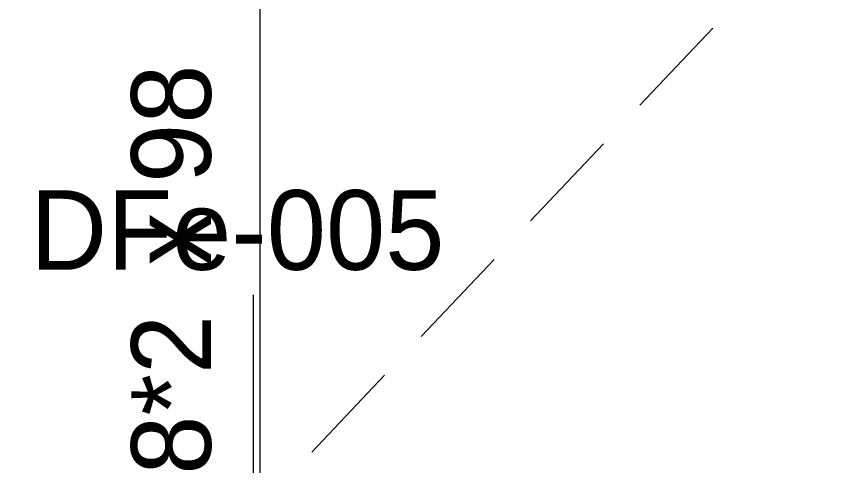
# Model space of a CAD drawing. Header units: metres. Extents: x -208 to 1512, y -277 to 123.
# Drawn here: x 15.75 to 18.844, y 0.892 to 2.584 of the extents above; entities that cross this region are included whole.
import ezdxf

# ---------------------------------------------------------------- set-up
doc = ezdxf.new("R2010")
doc.units = ezdxf.units.M
doc.header["$MEASUREMENT"] = 0
doc.linetypes.add('Öffnungslinie Tür Fenster', pattern=[0.6, 0.4, -0.2])
doc.layers.add('325 Dachfenster', color=7, linetype='Continuous')
doc.layers.add('940 Einreichplan Bemaßung.x', color=7, linetype='Continuous')
doc.styles.add('ERSTELLTER_STIL_4', font='')
doc.styles.get('ERSTELLTER_STIL_4').set_extended_font_data('Eurostile')
doc.dimstyles.new('ERSTELLTER_STIL__1', dxfattribs={"dimtxt": 0.4, "dimasz": 0.19, "dimexe": 0.18, "dimexo": 0.0625, "dimgap": 0, "dimtad": 1, "dimzin": 0, "dimdsep": 46, "dimtxsty": 'ERSTELLTER_STIL_4', "dimblk": 'ARROWHEAD_6', "dimblk1": 'ARROWHEAD_6', "dimblk2": 'ARROWHEAD_6', "dimcen": 0.09, "dimse1": 1, "dimse2": 1, "dimclrd": 7, "dimclre": 7, "dimclrt": 256, "dimazin": 0, "dimtfac": 1, "dimtdec": 4, "dimtmove": 0, "dimatfit": 3, "dimfxl": 1, "dimtolj": 1, "dimtzin": 0, "dimarcsym": 0})
doc.dimstyles.new('ERSTELLTER_STIL__2', dxfattribs={"dimtxt": 0.4, "dimasz": 0.304, "dimexe": 0.18, "dimexo": 0.0625, "dimgap": 0, "dimtad": 1, "dimtih": 1, "dimtoh": 1, "dimzin": 0, "dimdsep": 46, "dimtxsty": 'ERSTELLTER_STIL_4', "dimblk": 'ARROWHEAD_6', "dimblk1": 'ARROWHEAD_6', "dimblk2": 'ARROWHEAD_6', "dimcen": 0.09, "dimse1": 1, "dimse2": 1, "dimclrd": 256, "dimclre": 256, "dimclrt": 256, "dimazin": 0, "dimtfac": 1, "dimtdec": 4, "dimtmove": 0, "dimatfit": 3, "dimfxl": 1, "dimtolj": 1, "dimtzin": 0, "dimarcsym": 0})

# ---------------------------------------------------------------- blocks, each defined once
blk = doc.blocks.new('Linie_1_4', base_point=(16.0376, 0.07))
at = {"layer": '940 Einreichplan Bemaßung.x', "color": 171, "linetype": 'Öffnungslinie Tür Fenster', "lineweight": 13, "true_color": 0x6c6cff}
blk.add_line((16.0376, 0.07), (26.9276, 11.5779), dxfattribs=at)
blk = doc.blocks.new('*D538')
at = {"layer": '940 Einreichplan Bemaßung.x', "color": 171, "lineweight": 13, "true_color": 0x6c6cff, "insert": (19.982, 4.1689), "char_height": 0.4, "attachment_point": 7, "rotation": 46.5802, "style": 'ERSTELLTER_STIL_4'}
blk.add_mtext('\\A1;{\\pql;\\fEurostile|b0|i0|c0|p0;\\W1.000000;Hydrant ca. 16,21\\fEurostile|b0|i0|c0|p0;\\W1.000000;\\A1{\\H.66x;\\S5^  ;}}', dxfattribs=at)
blk = doc.blocks.new('ARROWHEAD_6')
at = {"color": 0, "linetype": 'Continuous', "lineweight": 0}
for p, q in [((-0.5, -0.5), (0.5, 0.5)), ((0, 0), (-1, 0))]:
    blk.add_line(p, q, dxfattribs=at)
blk = doc.blocks.new('*D540')
at = {"layer": '940 Einreichplan Bemaßung.x', "color": 1, "linetype": 'Continuous', "lineweight": 13, "true_color": 0xfb0106}
for p, q in [((-0.0003, 9.0168), (-0.0003, 9.6168)), ((18.9853, 9.0168), (18.9853, 9.6168)), ((0.1597, 9.4768), (-0.1603, 9.1568)), ((18.8253, 9.1568), (19.1453, 9.4768)), ((-0.2403, 9.3168), (-0.0003, 9.3168)), ((-0.0003, 9.3168), (18.9853, 9.3168)), ((18.9853, 9.3168), (19.2253, 9.3168))]:
    blk.add_line(p, q, dxfattribs=at)
at = {"layer": '940 Einreichplan Bemaßung.x', "color": 1, "lineweight": 13, "true_color": 0xfb0106, "insert": (8.5743, 9.336), "char_height": 0.4, "attachment_point": 7, "style": 'ERSTELLTER_STIL_4'}
blk.add_mtext('\\A1;{\\pql;\\fEurostile|b0|i0|c0|p0;\\W1.000000;18,98\\fEurostile|b0|i0|c0|p0;\\W1.000000;\\A1{\\H.66x;\\S5^  ;}}', dxfattribs=at)
blk = doc.blocks.new('DF Marker 27[469]_4', base_point=(16.6669, -0.0587))
at = {"layer": '325 Dachfenster', "color": 7, "linetype": 'Continuous', "lineweight": 13}
blk.add_line((16.6669, 3.6975), (16.6669, -1.9503), dxfattribs=at)
at = {"layer": '325 Dachfenster', "color": 7, "lineweight": 13, "insert": (16.5699, 0.634), "char_height": 0.3, "attachment_point": 7, "rotation": 90, "style": 'ERSTELLTER_STIL_4'}
blk.add_mtext('\\A1;{\\pql;\\pt0;\\fEurostile|b0|i0|c0|p0;\\W1.000000;78*2\\fEurostile|b0|i0|c0|p0;\\W1.000000;\\A1{\\H.66x;\\S^  ;}\\fEurostile|b0|i0|c0|p0;\\W1.000000; x 98\\fEurostile|b0|i0|c0|p0;\\W1.000000;\\A1{\\H.66x;\\S^  ;}}', dxfattribs=at)
blk = doc.blocks.new('VELUX SlopeRoofBundle[4]_4')
at = {"layer": '325 Dachfenster', "linetype": 'Continuous', "lineweight": 0}
blk.add_line((16.6669, 3.6975), (16.6669, -1.9503), dxfattribs=at)
at = {"layer": '325 Dachfenster', "color": 7, "lineweight": 13}
blk.add_blockref('DF Marker 27[469]_4', (16.6669, -0.0587), dxfattribs=at)
at = {"layer": '325 Dachfenster', "linetype": 'Continuous', "lineweight": 0, "insert": (16.5699, 0.634), "char_height": 0.3, "attachment_point": 7, "rotation": 90, "style": 'ERSTELLTER_STIL_4'}
blk.add_mtext('\\A1;{\\pql;\\pt0;\\fEurostile|b0|i0|c0|p0;\\C7;\\W1.000000;78*2\\fEurostile|b0|i0|c0|p0;\\W1.000000;\\A1{\\H.66x;\\S^  ;}\\fEurostile|b0|i0|c0|p0;\\W1.000000; x 98\\fEurostile|b0|i0|c0|p0;\\W1.000000;\\A1{\\H.66x;\\S^  ;}}', dxfattribs=at)
blk = doc.blocks.new('Dachfläche_14_4', base_point=(17.9619, -0.1561))
at = {"layer": '325 Dachfenster', "linetype": 'Continuous', "lineweight": 0}
blk.add_blockref('VELUX SlopeRoofBundle[4]_4', (0, 0), dxfattribs=at)
blk = doc.blocks.new('DF Marker 27[474]_4', base_point=(16.6419, -2.2218))
at = {"layer": '325 Dachfenster', "color": 7, "linetype": 'Continuous', "lineweight": 13}
blk.add_line((16.6419, 1.5344), (16.6419, -4.1134), dxfattribs=at)
at = {"layer": '325 Dachfenster', "color": 7, "lineweight": 13, "insert": (15.8018, 1.6251), "char_height": 0.3, "attachment_point": 7, "style": 'ERSTELLTER_STIL_4'}
blk.add_mtext('\\A1;{\\pql;\\pt0;\\fEurostile|b0|i0|c0|p0;\\W1.000000;DFe-005\\fEurostile|b0|i0|c0|p0;\\W1.000000;\\fEurostile|b0|i0|c0|p0;\\W1.000000;\\fEurostile|b0|i0|c0|p0;\\W1.000000;}', dxfattribs=at)
blk = doc.blocks.new('VELUX SlopeRoofBundle[16]_4')
at = {"layer": '325 Dachfenster', "linetype": 'Continuous', "lineweight": 0}
blk.add_line((16.6419, 1.5344), (16.6419, -4.1134), dxfattribs=at)
at = {"layer": '325 Dachfenster', "color": 7, "lineweight": 13}
blk.add_blockref('DF Marker 27[474]_4', (16.6419, -2.2218), dxfattribs=at)
at = {"layer": '325 Dachfenster', "linetype": 'Continuous', "lineweight": 0, "insert": (15.8018, 1.6251), "char_height": 0.3, "attachment_point": 7, "style": 'ERSTELLTER_STIL_4'}
blk.add_mtext('\\A1;{\\pql;\\pt0;\\fEurostile|b0|i0|c0|p0;\\C7;\\W1.000000;DFe-005\\fEurostile|b0|i0|c0|p0;\\W1.000000;\\fEurostile|b0|i0|c0|p0;\\W1.000000;\\fEurostile|b0|i0|c0|p0;\\W1.000000;}', dxfattribs=at)
blk = doc.blocks.new('Dachfläche_32_4', base_point=(17.9719, -2.1993))
at = {"layer": '325 Dachfenster', "linetype": 'Continuous', "lineweight": 0}
blk.add_blockref('VELUX SlopeRoofBundle[16]_4', (0, 0), dxfattribs=at)

msp = doc.modelspace()

# ---------------------------------------------------------------- block references
at = {"layer": '940 Einreichplan Bemaßung.x', "color": 171, "linetype": 'Öffnungslinie Tür Fenster', "lineweight": 13, "true_color": 0x6c6cff}
msp.add_blockref('Linie_1_4', (16.0376, 0.07), dxfattribs=at)

# ---------------------------------------------------------------- dimensions: what is measured, and where the dimension line sits
at = {"layer": '940 Einreichplan Bemaßung.x', "color": 7, "linetype": 'Continuous', "lineweight": 13}
dim = msp.add_linear_dim(base=(27.1842, 11.849), p1=(16.0376, 0.07), p2=(27.1842, 11.849), angle=46.5802, text='Hydrant ca. <MeasuredValue>', dimstyle='ERSTELLTER_STIL__1', override={"dimse1": 1, "dimse2": 1, "dimsd1": 1, "dimsd2": 1}, dxfattribs=at)
dim.commit()
dim.dimension.update_dxf_attribs({"geometry": '*D538', "text_midpoint": (22.4309, 7.2334), "dimtype": 160, "text_rotation": 46.5802})
at = {"layer": '940 Einreichplan Bemaßung.x', "color": 1, "linetype": 'Continuous', "lineweight": 13, "true_color": 0xfb0106}
dim = msp.add_linear_dim(base=(18.9853, 9.3168), p1=(-0.0003, 0.07), p2=(18.9853, 0.07), dimstyle='ERSTELLTER_STIL__2', dxfattribs=at)
dim.commit()
dim.dimension.update_dxf_attribs({"geometry": '*D540', "text_midpoint": (9.7829, 9.5968), "dimtype": 160})

# ---------------------------------------------------------------- next in the draw order: block references
at = {"layer": '325 Dachfenster', "color": 7, "linetype": 'Continuous', "lineweight": 13, "true_color": 0xf4f4f4}
msp.add_blockref('Dachfläche_14_4', (17.9619, -0.1561), dxfattribs=at)

# ---------------------------------------------------------------- next in the draw order: block references
msp.add_blockref('Dachfläche_32_4', (17.9719, -2.1993), dxfattribs=at)

doc.saveas('drawing.dxf')
